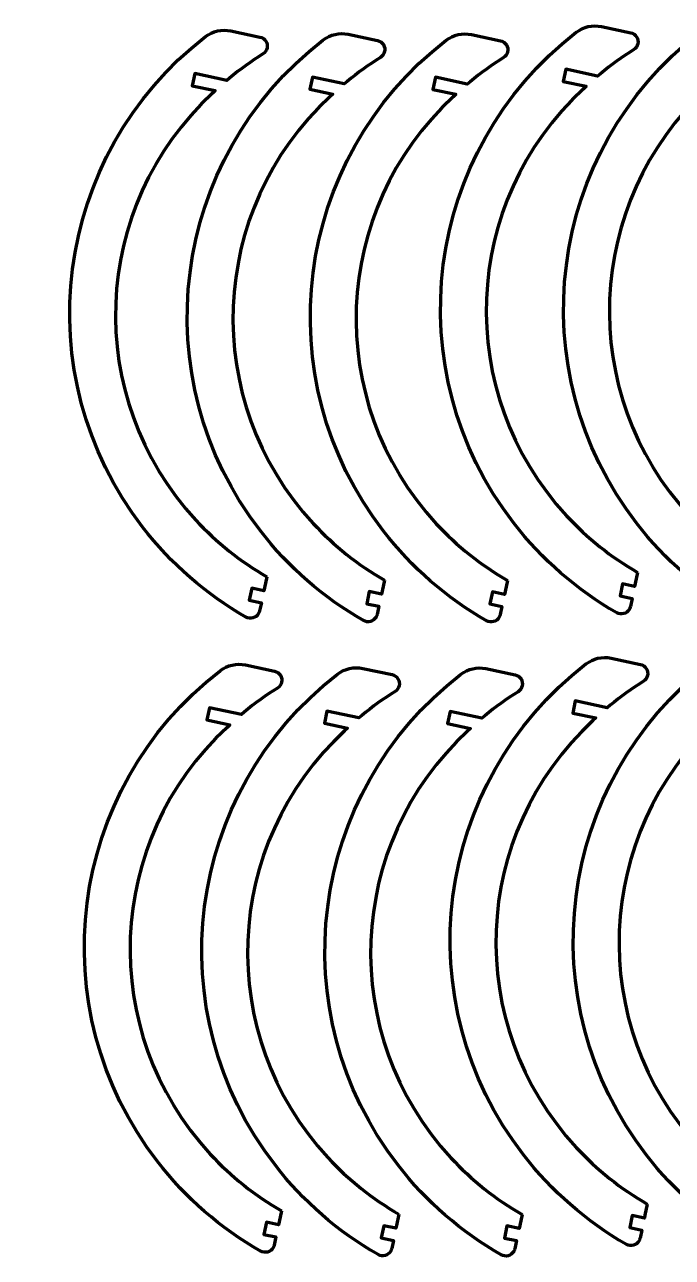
# Model space of a CAD drawing. Extents: x -825 to -144, y -811 to -185.
# Drawn here: x -825.5 to -615.9, y -601.5 to -202.6 of the extents above; entities that cross this region are included whole.
import ezdxf

# ---------------------------------------------------------------- set-up
doc = ezdxf.new("R2010")
doc.units = 0
doc.layers.add('layer0', color=255, linetype='CONTINUOUS', lineweight=100)

msp = doc.modelspace()

# ---------------------------------------------------------------- linework, layer by layer
at = {"layer": 'layer0'}
for p, q in [((-638.83, -203.26), (-629.41, -205.26)), ((-638.83, -203.26), (-629.41, -205.26)), ((-758.77, -204.66), (-749.35, -206.66)), ((-720.76, -205.77), (-711.34, -207.77)), ((-720.76, -205.77), (-711.34, -207.77)), ((-680.94, -205.85), (-671.53, -207.85)), ((-754.05, -409.79), (-744.63, -411.8)), ((-635.7, -407.61), (-626.28, -409.61)), ((-635.7, -407.61), (-626.28, -409.61)), ((-716.04, -410.91), (-706.62, -412.91)), ((-716.04, -410.91), (-706.62, -412.91)), ((-676.23, -410.98), (-666.81, -412.99))]:
    msp.add_line(p, q, dxfattribs=at)
for points in [[(-759.16, -219.91), (-760.09, -220.69), (-770.39, -218.5), (-771.23, -222.41), (-763.79, -223.99), (-764.71, -224.86)], [(-639.22, -218.51), (-640.15, -219.29), (-650.45, -217.1), (-651.28, -221.02), (-643.85, -222.6), (-644.77, -223.47)], [(-639.22, -218.51), (-640.15, -219.29), (-650.45, -217.1), (-651.28, -221.02), (-643.85, -222.6), (-644.77, -223.47)], [(-721.15, -221.02), (-722.08, -221.81), (-732.39, -219.62), (-733.22, -223.53), (-725.78, -225.11), (-726.71, -225.98)], [(-721.15, -221.02), (-722.08, -221.81), (-732.39, -219.62), (-733.22, -223.53), (-725.78, -225.11), (-726.71, -225.98)], [(-681.34, -221.1), (-682.27, -221.88), (-692.57, -219.69), (-693.4, -223.6), (-685.97, -225.18), (-686.89, -226.05)], [(-747.11, -381.27), (-747.87, -384.86), (-748.07, -385.8), (-751.98, -384.96), (-752.81, -388.88), (-748.9, -389.71), (-749.46, -392.33)], [(-709.1, -382.39), (-709.86, -385.98), (-710.06, -386.91), (-713.97, -386.08), (-714.8, -389.99), (-710.89, -390.83), (-711.45, -393.44)], [(-709.1, -382.39), (-709.86, -385.98), (-710.06, -386.91), (-713.97, -386.08), (-714.8, -389.99), (-710.89, -390.83), (-711.45, -393.44)], [(-669.28, -382.46), (-670.05, -386.05), (-670.25, -386.99), (-674.16, -386.15), (-674.99, -390.07), (-671.08, -390.9), (-671.63, -393.52)], [(-627.17, -379.87), (-627.93, -383.46), (-628.13, -384.4), (-632.04, -383.57), (-632.87, -387.48), (-628.96, -388.31), (-629.52, -390.93)], [(-627.17, -379.87), (-627.93, -383.46), (-628.13, -384.4), (-632.04, -383.57), (-632.87, -387.48), (-628.96, -388.31), (-629.52, -390.93)], [(-636.09, -422.86), (-637.02, -423.64), (-647.33, -421.45), (-648.16, -425.36), (-640.72, -426.95), (-641.64, -427.81)], [(-636.09, -422.86), (-637.02, -423.64), (-647.33, -421.45), (-648.16, -425.36), (-640.72, -426.95), (-641.64, -427.81)], [(-754.44, -425.05), (-755.37, -425.83), (-765.68, -423.64), (-766.51, -427.55), (-759.07, -429.13), (-759.99, -430)], [(-716.44, -426.16), (-717.36, -426.94), (-727.67, -424.75), (-728.5, -428.67), (-721.06, -430.25), (-721.99, -431.12)], [(-716.44, -426.16), (-717.36, -426.94), (-727.67, -424.75), (-728.5, -428.67), (-721.06, -430.25), (-721.99, -431.12)], [(-676.62, -426.23), (-677.55, -427.02), (-687.85, -424.83), (-688.68, -428.74), (-681.25, -430.32), (-682.17, -431.19)], [(-624.04, -584.22), (-624.8, -587.81), (-625, -588.75), (-628.91, -587.92), (-629.74, -591.83), (-625.83, -592.66), (-626.39, -595.28)], [(-624.04, -584.22), (-624.8, -587.81), (-625, -588.75), (-628.91, -587.92), (-629.74, -591.83), (-625.83, -592.66), (-626.39, -595.28)], [(-742.39, -586.41), (-743.15, -590), (-743.35, -590.93), (-747.26, -590.1), (-748.09, -594.02), (-744.18, -594.85), (-744.74, -597.47)], [(-704.38, -587.52), (-705.14, -591.11), (-705.34, -592.05), (-709.25, -591.22), (-710.09, -595.13), (-706.17, -595.96), (-706.73, -598.58)], [(-704.38, -587.52), (-705.14, -591.11), (-705.34, -592.05), (-709.25, -591.22), (-710.09, -595.13), (-706.17, -595.96), (-706.73, -598.58)], [(-664.57, -587.6), (-665.33, -591.19), (-665.53, -592.12), (-669.44, -591.29), (-670.27, -595.21), (-666.36, -596.04), (-666.92, -598.65)]]:
    msp.add_lwpolyline(points, dxfattribs=at)
for points, knots in [([(-629.52, -390.93), (-629.58, -391.24), (-629.69, -391.53), (-629.85, -391.8), (-629.85, -391.8), (-630.67, -393.24), (-632.5, -393.73), (-633.94, -392.91), (-633.94, -392.91), (-646.84, -385.53), (-658.16, -375.69), (-667.26, -363.93), (-667.26, -363.93), (-705.52, -314.49), (-696.46, -243.4), (-647.03, -205.13), (-647.03, -205.13), (-644.7, -203.33), (-641.7, -202.65), (-638.83, -203.26)], [0, 0, 0, 0, 0.2, 0.2, 0.2, 0.2, 0.4, 0.4, 0.4, 0.4, 0.6, 0.6, 0.6, 0.6, 0.8, 0.8, 0.8, 0.8, 1, 1, 1, 1]), ([(-629.52, -390.93), (-629.58, -391.24), (-629.69, -391.53), (-629.85, -391.8), (-629.85, -391.8), (-630.67, -393.24), (-632.5, -393.73), (-633.94, -392.91), (-633.94, -392.91), (-646.84, -385.53), (-658.16, -375.69), (-667.26, -363.93), (-667.26, -363.93), (-705.52, -314.49), (-696.46, -243.4), (-647.03, -205.13), (-647.03, -205.13), (-644.7, -203.33), (-641.7, -202.65), (-638.83, -203.26)], [0, 0, 0, 0, 0.2, 0.2, 0.2, 0.2, 0.4, 0.4, 0.4, 0.4, 0.6, 0.6, 0.6, 0.6, 0.8, 0.8, 0.8, 0.8, 1, 1, 1, 1]), ([(-589.7, -391), (-589.77, -391.31), (-589.88, -391.6), (-590.03, -391.87), (-590.03, -391.87), (-590.85, -393.31), (-592.69, -393.81), (-594.12, -392.98), (-594.12, -392.98), (-607.03, -385.61), (-618.35, -375.76), (-627.45, -364), (-627.45, -364), (-665.71, -314.57), (-656.65, -243.47), (-607.21, -205.21), (-607.21, -205.21), (-604.89, -203.41), (-601.89, -202.72), (-599.01, -203.33)], [0, 0, 0, 0, 0.2, 0.2, 0.2, 0.2, 0.4, 0.4, 0.4, 0.4, 0.6, 0.6, 0.6, 0.6, 0.8, 0.8, 0.8, 0.8, 1, 1, 1, 1]), ([(-550.99, -390.99), (-551.06, -391.29), (-551.17, -391.58), (-551.32, -391.85), (-551.32, -391.85), (-552.15, -393.29), (-553.98, -393.79), (-555.42, -392.97), (-555.42, -392.97), (-568.32, -385.59), (-579.64, -375.74), (-588.74, -363.99), (-588.74, -363.99), (-627, -314.55), (-617.94, -243.45), (-568.5, -205.19), (-568.5, -205.19), (-566.18, -203.39), (-563.18, -202.71), (-560.3, -203.32)], [0, 0, 0, 0, 0.2, 0.2, 0.2, 0.2, 0.4, 0.4, 0.4, 0.4, 0.6, 0.6, 0.6, 0.6, 0.8, 0.8, 0.8, 0.8, 1, 1, 1, 1]), ([(-550.99, -390.99), (-551.06, -391.29), (-551.17, -391.58), (-551.32, -391.85), (-551.32, -391.85), (-552.15, -393.29), (-553.98, -393.79), (-555.42, -392.97), (-555.42, -392.97), (-568.32, -385.59), (-579.64, -375.74), (-588.74, -363.99), (-588.74, -363.99), (-627, -314.55), (-617.94, -243.45), (-568.5, -205.19), (-568.5, -205.19), (-566.18, -203.39), (-563.18, -202.71), (-560.3, -203.32)], [0, 0, 0, 0, 0.2, 0.2, 0.2, 0.2, 0.4, 0.4, 0.4, 0.4, 0.6, 0.6, 0.6, 0.6, 0.8, 0.8, 0.8, 0.8, 1, 1, 1, 1]), ([(-749.46, -392.33), (-749.52, -392.63), (-749.63, -392.92), (-749.79, -393.19), (-749.79, -393.19), (-750.61, -394.63), (-752.44, -395.13), (-753.88, -394.31), (-753.88, -394.31), (-766.78, -386.93), (-778.11, -377.08), (-787.2, -365.33), (-787.2, -365.33), (-825.46, -315.89), (-816.41, -244.79), (-766.97, -206.53), (-766.97, -206.53), (-764.64, -204.73), (-761.64, -204.04), (-758.77, -204.66)], [0, 0, 0, 0, 0.2, 0.2, 0.2, 0.2, 0.4, 0.4, 0.4, 0.4, 0.6, 0.6, 0.6, 0.6, 0.8, 0.8, 0.8, 0.8, 1, 1, 1, 1]), ([(-711.45, -393.44), (-711.51, -393.75), (-711.62, -394.04), (-711.78, -394.31), (-711.78, -394.31), (-712.6, -395.75), (-714.43, -396.25), (-715.87, -395.42), (-715.87, -395.42), (-728.77, -388.05), (-740.1, -378.2), (-749.19, -366.44), (-749.19, -366.44), (-787.46, -317.01), (-778.4, -245.91), (-728.96, -207.65), (-728.96, -207.65), (-726.63, -205.85), (-723.63, -205.16), (-720.76, -205.77)], [0, 0, 0, 0, 0.2, 0.2, 0.2, 0.2, 0.4, 0.4, 0.4, 0.4, 0.6, 0.6, 0.6, 0.6, 0.8, 0.8, 0.8, 0.8, 1, 1, 1, 1]), ([(-711.45, -393.44), (-711.51, -393.75), (-711.62, -394.04), (-711.78, -394.31), (-711.78, -394.31), (-712.6, -395.75), (-714.43, -396.25), (-715.87, -395.42), (-715.87, -395.42), (-728.77, -388.05), (-740.1, -378.2), (-749.19, -366.44), (-749.19, -366.44), (-787.46, -317.01), (-778.4, -245.91), (-728.96, -207.65), (-728.96, -207.65), (-726.63, -205.85), (-723.63, -205.16), (-720.76, -205.77)], [0, 0, 0, 0, 0.2, 0.2, 0.2, 0.2, 0.4, 0.4, 0.4, 0.4, 0.6, 0.6, 0.6, 0.6, 0.8, 0.8, 0.8, 0.8, 1, 1, 1, 1]), ([(-749.35, -206.66), (-748.55, -206.83), (-747.86, -207.31), (-747.43, -208), (-747.43, -208), (-747.43, -208), (-747.43, -208), (-747.43, -208)], [0, 0, 0, 0, 0.5, 0.5, 0.5, 0.5, 1, 1, 1, 1]), ([(-671.63, -393.52), (-671.7, -393.82), (-671.81, -394.11), (-671.96, -394.38), (-671.96, -394.38), (-672.79, -395.82), (-674.62, -396.32), (-676.06, -395.5), (-676.06, -395.5), (-688.96, -388.12), (-700.28, -378.27), (-709.38, -366.52), (-709.38, -366.52), (-747.64, -317.08), (-738.58, -245.98), (-689.14, -207.72), (-689.14, -207.72), (-686.82, -205.92), (-683.82, -205.23), (-680.94, -205.85)], [0, 0, 0, 0, 0.2, 0.2, 0.2, 0.2, 0.4, 0.4, 0.4, 0.4, 0.6, 0.6, 0.6, 0.6, 0.8, 0.8, 0.8, 0.8, 1, 1, 1, 1]), ([(-627.49, -206.61), (-626.61, -208.02), (-627.04, -209.87), (-628.44, -210.74), (-628.44, -210.74), (-632.2, -213.09), (-635.81, -215.69), (-639.22, -218.51)], [0, 0, 0, 0, 0.5, 0.5, 0.5, 0.5, 1, 1, 1, 1]), ([(-627.49, -206.61), (-626.61, -208.02), (-627.04, -209.87), (-628.44, -210.74), (-628.44, -210.74), (-632.2, -213.09), (-635.81, -215.69), (-639.22, -218.51)], [0, 0, 0, 0, 0.5, 0.5, 0.5, 0.5, 1, 1, 1, 1]), ([(-629.41, -205.26), (-628.61, -205.43), (-627.92, -205.92), (-627.49, -206.61), (-627.49, -206.61), (-627.49, -206.61), (-627.49, -206.61), (-627.49, -206.61)], [0, 0, 0, 0, 0.5, 0.5, 0.5, 0.5, 1, 1, 1, 1]), ([(-629.41, -205.26), (-628.61, -205.43), (-627.92, -205.92), (-627.49, -206.61), (-627.49, -206.61), (-627.49, -206.61), (-627.49, -206.61), (-627.49, -206.61)], [0, 0, 0, 0, 0.5, 0.5, 0.5, 0.5, 1, 1, 1, 1]), ([(-747.43, -208), (-746.55, -209.41), (-746.98, -211.26), (-748.38, -212.14), (-748.38, -212.14), (-752.15, -214.49), (-755.75, -217.08), (-759.16, -219.91)], [0, 0, 0, 0, 0.5, 0.5, 0.5, 0.5, 1, 1, 1, 1]), ([(-709.42, -209.12), (-708.54, -210.53), (-708.97, -212.38), (-710.38, -213.25), (-710.38, -213.25), (-714.14, -215.6), (-717.74, -218.2), (-721.15, -221.02)], [0, 0, 0, 0, 0.5, 0.5, 0.5, 0.5, 1, 1, 1, 1]), ([(-709.42, -209.12), (-708.54, -210.53), (-708.97, -212.38), (-710.38, -213.25), (-710.38, -213.25), (-714.14, -215.6), (-717.74, -218.2), (-721.15, -221.02)], [0, 0, 0, 0, 0.5, 0.5, 0.5, 0.5, 1, 1, 1, 1]), ([(-711.34, -207.77), (-710.54, -207.94), (-709.85, -208.43), (-709.42, -209.12), (-709.42, -209.12), (-709.42, -209.12), (-709.42, -209.12), (-709.42, -209.12)], [0, 0, 0, 0, 0.5, 0.5, 0.5, 0.5, 1, 1, 1, 1]), ([(-711.34, -207.77), (-710.54, -207.94), (-709.85, -208.43), (-709.42, -209.12), (-709.42, -209.12), (-709.42, -209.12), (-709.42, -209.12), (-709.42, -209.12)], [0, 0, 0, 0, 0.5, 0.5, 0.5, 0.5, 1, 1, 1, 1]), ([(-669.6, -209.19), (-668.73, -210.6), (-669.16, -212.45), (-670.56, -213.33), (-670.56, -213.33), (-674.32, -215.67), (-677.92, -218.27), (-681.34, -221.1)], [0, 0, 0, 0, 0.5, 0.5, 0.5, 0.5, 1, 1, 1, 1]), ([(-671.53, -207.85), (-670.73, -208.02), (-670.03, -208.5), (-669.6, -209.19), (-669.6, -209.19), (-669.6, -209.19), (-669.6, -209.19), (-669.6, -209.19)], [0, 0, 0, 0, 0.5, 0.5, 0.5, 0.5, 1, 1, 1, 1]), ([(-764.71, -224.86), (-804.33, -261.49), (-806.75, -323.3), (-770.12, -362.91), (-770.12, -362.91), (-763.42, -370.16), (-755.66, -376.35), (-747.11, -381.27)], [0, 0, 0, 0, 0.5, 0.5, 0.5, 0.5, 1, 1, 1, 1]), ([(-726.71, -225.98), (-766.32, -262.61), (-768.74, -324.42), (-732.11, -364.03), (-732.11, -364.03), (-725.41, -371.28), (-717.65, -377.46), (-709.1, -382.39)], [0, 0, 0, 0, 0.5, 0.5, 0.5, 0.5, 1, 1, 1, 1]), ([(-726.71, -225.98), (-766.32, -262.61), (-768.74, -324.42), (-732.11, -364.03), (-732.11, -364.03), (-725.41, -371.28), (-717.65, -377.46), (-709.1, -382.39)], [0, 0, 0, 0, 0.5, 0.5, 0.5, 0.5, 1, 1, 1, 1]), ([(-686.89, -226.05), (-726.51, -262.68), (-728.93, -324.49), (-692.3, -364.1), (-692.3, -364.1), (-685.6, -371.35), (-677.84, -377.54), (-669.28, -382.46)], [0, 0, 0, 0, 0.5, 0.5, 0.5, 0.5, 1, 1, 1, 1]), ([(-644.77, -223.47), (-684.39, -260.1), (-686.81, -321.9), (-650.18, -361.52), (-650.18, -361.52), (-643.48, -368.76), (-635.72, -374.95), (-627.17, -379.87)], [0, 0, 0, 0, 0.5, 0.5, 0.5, 0.5, 1, 1, 1, 1]), ([(-644.77, -223.47), (-684.39, -260.1), (-686.81, -321.9), (-650.18, -361.52), (-650.18, -361.52), (-643.48, -368.76), (-635.72, -374.95), (-627.17, -379.87)], [0, 0, 0, 0, 0.5, 0.5, 0.5, 0.5, 1, 1, 1, 1]), ([(-604.96, -223.54), (-644.57, -260.17), (-646.99, -321.98), (-610.36, -361.59), (-610.36, -361.59), (-603.66, -368.84), (-595.9, -375.03), (-587.35, -379.95)], [0, 0, 0, 0, 0.5, 0.5, 0.5, 0.5, 1, 1, 1, 1]), ([(-744.74, -597.47), (-744.8, -597.77), (-744.91, -598.06), (-745.07, -598.33), (-745.07, -598.33), (-745.89, -599.77), (-747.72, -600.27), (-749.16, -599.45), (-749.16, -599.45), (-762.06, -592.07), (-773.39, -582.22), (-782.48, -570.47), (-782.48, -570.47), (-820.75, -521.03), (-811.69, -449.93), (-762.25, -411.67), (-762.25, -411.67), (-759.92, -409.87), (-756.92, -409.18), (-754.05, -409.79)], [0, 0, 0, 0, 0.2, 0.2, 0.2, 0.2, 0.4, 0.4, 0.4, 0.4, 0.6, 0.6, 0.6, 0.6, 0.8, 0.8, 0.8, 0.8, 1, 1, 1, 1]), ([(-706.73, -598.58), (-706.79, -598.89), (-706.91, -599.18), (-707.06, -599.45), (-707.06, -599.45), (-707.88, -600.89), (-709.72, -601.38), (-711.15, -600.56), (-711.15, -600.56), (-724.06, -593.18), (-735.38, -583.34), (-744.48, -571.58), (-744.48, -571.58), (-782.74, -522.14), (-773.68, -451.05), (-724.24, -412.78), (-724.24, -412.78), (-721.92, -410.99), (-718.92, -410.3), (-716.04, -410.91)], [0, 0, 0, 0, 0.2, 0.2, 0.2, 0.2, 0.4, 0.4, 0.4, 0.4, 0.6, 0.6, 0.6, 0.6, 0.8, 0.8, 0.8, 0.8, 1, 1, 1, 1]), ([(-706.73, -598.58), (-706.79, -598.89), (-706.91, -599.18), (-707.06, -599.45), (-707.06, -599.45), (-707.88, -600.89), (-709.72, -601.38), (-711.15, -600.56), (-711.15, -600.56), (-724.06, -593.18), (-735.38, -583.34), (-744.48, -571.58), (-744.48, -571.58), (-782.74, -522.14), (-773.68, -451.05), (-724.24, -412.78), (-724.24, -412.78), (-721.92, -410.99), (-718.92, -410.3), (-716.04, -410.91)], [0, 0, 0, 0, 0.2, 0.2, 0.2, 0.2, 0.4, 0.4, 0.4, 0.4, 0.6, 0.6, 0.6, 0.6, 0.8, 0.8, 0.8, 0.8, 1, 1, 1, 1]), ([(-666.92, -598.65), (-666.98, -598.96), (-667.09, -599.25), (-667.25, -599.52), (-667.25, -599.52), (-668.07, -600.96), (-669.9, -601.46), (-671.34, -600.64), (-671.34, -600.64), (-684.24, -593.26), (-695.56, -583.41), (-704.66, -571.66), (-704.66, -571.66), (-742.92, -522.22), (-733.86, -451.12), (-684.43, -412.86), (-684.43, -412.86), (-682.1, -411.06), (-679.1, -410.37), (-676.23, -410.98)], [0, 0, 0, 0, 0.2, 0.2, 0.2, 0.2, 0.4, 0.4, 0.4, 0.4, 0.6, 0.6, 0.6, 0.6, 0.8, 0.8, 0.8, 0.8, 1, 1, 1, 1]), ([(-626.39, -595.28), (-626.45, -595.58), (-626.56, -595.88), (-626.72, -596.15), (-626.72, -596.15), (-627.54, -597.58), (-629.37, -598.08), (-630.81, -597.26), (-630.81, -597.26), (-643.71, -589.88), (-655.04, -580.03), (-664.13, -568.28), (-664.13, -568.28), (-702.4, -518.84), (-693.34, -447.75), (-643.9, -409.48), (-643.9, -409.48), (-641.57, -407.68), (-638.57, -407), (-635.7, -407.61)], [0, 0, 0, 0, 0.2, 0.2, 0.2, 0.2, 0.4, 0.4, 0.4, 0.4, 0.6, 0.6, 0.6, 0.6, 0.8, 0.8, 0.8, 0.8, 1, 1, 1, 1]), ([(-626.39, -595.28), (-626.45, -595.58), (-626.56, -595.88), (-626.72, -596.15), (-626.72, -596.15), (-627.54, -597.58), (-629.37, -598.08), (-630.81, -597.26), (-630.81, -597.26), (-643.71, -589.88), (-655.04, -580.03), (-664.13, -568.28), (-664.13, -568.28), (-702.4, -518.84), (-693.34, -447.75), (-643.9, -409.48), (-643.9, -409.48), (-641.57, -407.68), (-638.57, -407), (-635.7, -407.61)], [0, 0, 0, 0, 0.2, 0.2, 0.2, 0.2, 0.4, 0.4, 0.4, 0.4, 0.6, 0.6, 0.6, 0.6, 0.8, 0.8, 0.8, 0.8, 1, 1, 1, 1]), ([(-586.57, -595.35), (-586.64, -595.66), (-586.75, -595.95), (-586.9, -596.22), (-586.9, -596.22), (-587.73, -597.66), (-589.56, -598.16), (-591, -597.33), (-591, -597.33), (-603.9, -589.95), (-615.22, -580.11), (-624.32, -568.35), (-624.32, -568.35), (-662.58, -518.91), (-653.52, -447.82), (-604.08, -409.56), (-604.08, -409.56), (-601.76, -407.76), (-598.76, -407.07), (-595.88, -407.68)], [0, 0, 0, 0, 0.2, 0.2, 0.2, 0.2, 0.4, 0.4, 0.4, 0.4, 0.6, 0.6, 0.6, 0.6, 0.8, 0.8, 0.8, 0.8, 1, 1, 1, 1]), ([(-626.28, -409.61), (-625.48, -409.78), (-624.79, -410.27), (-624.36, -410.96), (-624.36, -410.96), (-624.36, -410.96), (-624.36, -410.96), (-624.36, -410.96)], [0, 0, 0, 0, 0.5, 0.5, 0.5, 0.5, 1, 1, 1, 1]), ([(-626.28, -409.61), (-625.48, -409.78), (-624.79, -410.27), (-624.36, -410.96), (-624.36, -410.96), (-624.36, -410.96), (-624.36, -410.96), (-624.36, -410.96)], [0, 0, 0, 0, 0.5, 0.5, 0.5, 0.5, 1, 1, 1, 1]), ([(-547.87, -595.34), (-547.93, -595.64), (-548.04, -595.93), (-548.2, -596.2), (-548.2, -596.2), (-549.02, -597.64), (-550.85, -598.14), (-552.29, -597.32), (-552.29, -597.32), (-565.19, -589.94), (-576.52, -580.09), (-585.61, -568.34), (-585.61, -568.34), (-623.88, -518.9), (-614.82, -447.8), (-565.38, -409.54), (-565.38, -409.54), (-563.05, -407.74), (-560.05, -407.05), (-557.18, -407.67)], [0, 0, 0, 0, 0.2, 0.2, 0.2, 0.2, 0.4, 0.4, 0.4, 0.4, 0.6, 0.6, 0.6, 0.6, 0.8, 0.8, 0.8, 0.8, 1, 1, 1, 1]), ([(-547.87, -595.34), (-547.93, -595.64), (-548.04, -595.93), (-548.2, -596.2), (-548.2, -596.2), (-549.02, -597.64), (-550.85, -598.14), (-552.29, -597.32), (-552.29, -597.32), (-565.19, -589.94), (-576.52, -580.09), (-585.61, -568.34), (-585.61, -568.34), (-623.88, -518.9), (-614.82, -447.8), (-565.38, -409.54), (-565.38, -409.54), (-563.05, -407.74), (-560.05, -407.05), (-557.18, -407.67)], [0, 0, 0, 0, 0.2, 0.2, 0.2, 0.2, 0.4, 0.4, 0.4, 0.4, 0.6, 0.6, 0.6, 0.6, 0.8, 0.8, 0.8, 0.8, 1, 1, 1, 1]), ([(-742.71, -413.14), (-741.83, -414.55), (-742.26, -416.4), (-743.66, -417.28), (-743.66, -417.28), (-747.43, -419.62), (-751.03, -422.22), (-754.44, -425.05)], [0, 0, 0, 0, 0.5, 0.5, 0.5, 0.5, 1, 1, 1, 1]), ([(-744.63, -411.8), (-743.83, -411.97), (-743.14, -412.45), (-742.71, -413.14), (-742.71, -413.14), (-742.71, -413.14), (-742.71, -413.14), (-742.71, -413.14)], [0, 0, 0, 0, 0.5, 0.5, 0.5, 0.5, 1, 1, 1, 1]), ([(-704.7, -414.26), (-703.82, -415.67), (-704.25, -417.52), (-705.66, -418.39), (-705.66, -418.39), (-709.42, -420.74), (-713.02, -423.34), (-716.44, -426.16)], [0, 0, 0, 0, 0.5, 0.5, 0.5, 0.5, 1, 1, 1, 1]), ([(-704.7, -414.26), (-703.82, -415.67), (-704.25, -417.52), (-705.66, -418.39), (-705.66, -418.39), (-709.42, -420.74), (-713.02, -423.34), (-716.44, -426.16)], [0, 0, 0, 0, 0.5, 0.5, 0.5, 0.5, 1, 1, 1, 1]), ([(-706.62, -412.91), (-705.82, -413.08), (-705.13, -413.57), (-704.7, -414.26), (-704.7, -414.26), (-704.7, -414.26), (-704.7, -414.26), (-704.7, -414.26)], [0, 0, 0, 0, 0.5, 0.5, 0.5, 0.5, 1, 1, 1, 1]), ([(-706.62, -412.91), (-705.82, -413.08), (-705.13, -413.57), (-704.7, -414.26), (-704.7, -414.26), (-704.7, -414.26), (-704.7, -414.26), (-704.7, -414.26)], [0, 0, 0, 0, 0.5, 0.5, 0.5, 0.5, 1, 1, 1, 1]), ([(-664.89, -414.33), (-664.01, -415.74), (-664.44, -417.59), (-665.84, -418.47), (-665.84, -418.47), (-669.6, -420.81), (-673.21, -423.41), (-676.62, -426.23)], [0, 0, 0, 0, 0.5, 0.5, 0.5, 0.5, 1, 1, 1, 1]), ([(-666.81, -412.99), (-666.01, -413.16), (-665.32, -413.64), (-664.89, -414.33), (-664.89, -414.33), (-664.89, -414.33), (-664.89, -414.33), (-664.89, -414.33)], [0, 0, 0, 0, 0.5, 0.5, 0.5, 0.5, 1, 1, 1, 1]), ([(-624.36, -410.96), (-623.48, -412.36), (-623.91, -414.21), (-625.32, -415.09), (-625.32, -415.09), (-629.08, -417.44), (-632.68, -420.03), (-636.09, -422.86)], [0, 0, 0, 0, 0.5, 0.5, 0.5, 0.5, 1, 1, 1, 1]), ([(-624.36, -410.96), (-623.48, -412.36), (-623.91, -414.21), (-625.32, -415.09), (-625.32, -415.09), (-629.08, -417.44), (-632.68, -420.03), (-636.09, -422.86)], [0, 0, 0, 0, 0.5, 0.5, 0.5, 0.5, 1, 1, 1, 1]), ([(-759.99, -430), (-799.61, -466.63), (-802.03, -528.44), (-765.4, -568.05), (-765.4, -568.05), (-758.7, -575.3), (-750.94, -581.49), (-742.39, -586.41)], [0, 0, 0, 0, 0.5, 0.5, 0.5, 0.5, 1, 1, 1, 1]), ([(-641.64, -427.81), (-681.26, -464.44), (-683.68, -526.25), (-647.05, -565.87), (-647.05, -565.87), (-640.35, -573.11), (-632.59, -579.3), (-624.04, -584.22)], [0, 0, 0, 0, 0.5, 0.5, 0.5, 0.5, 1, 1, 1, 1]), ([(-641.64, -427.81), (-681.26, -464.44), (-683.68, -526.25), (-647.05, -565.87), (-647.05, -565.87), (-640.35, -573.11), (-632.59, -579.3), (-624.04, -584.22)], [0, 0, 0, 0, 0.5, 0.5, 0.5, 0.5, 1, 1, 1, 1]), ([(-601.83, -427.89), (-641.44, -464.52), (-643.86, -526.33), (-607.24, -565.94), (-607.24, -565.94), (-600.54, -573.19), (-592.78, -579.37), (-584.22, -584.3)], [0, 0, 0, 0, 0.5, 0.5, 0.5, 0.5, 1, 1, 1, 1]), ([(-721.99, -431.12), (-761.6, -467.75), (-764.02, -529.55), (-727.39, -569.17), (-727.39, -569.17), (-720.69, -576.41), (-712.93, -582.6), (-704.38, -587.52)], [0, 0, 0, 0, 0.5, 0.5, 0.5, 0.5, 1, 1, 1, 1]), ([(-721.99, -431.12), (-761.6, -467.75), (-764.02, -529.55), (-727.39, -569.17), (-727.39, -569.17), (-720.69, -576.41), (-712.93, -582.6), (-704.38, -587.52)], [0, 0, 0, 0, 0.5, 0.5, 0.5, 0.5, 1, 1, 1, 1]), ([(-682.17, -431.19), (-721.79, -467.82), (-724.21, -529.63), (-687.58, -569.24), (-687.58, -569.24), (-680.88, -576.49), (-673.12, -582.68), (-664.57, -587.6)], [0, 0, 0, 0, 0.5, 0.5, 0.5, 0.5, 1, 1, 1, 1])]:
    msp.add_open_spline(points, degree=3, knots=knots, dxfattribs=at)

doc.saveas('drawing.dxf')
